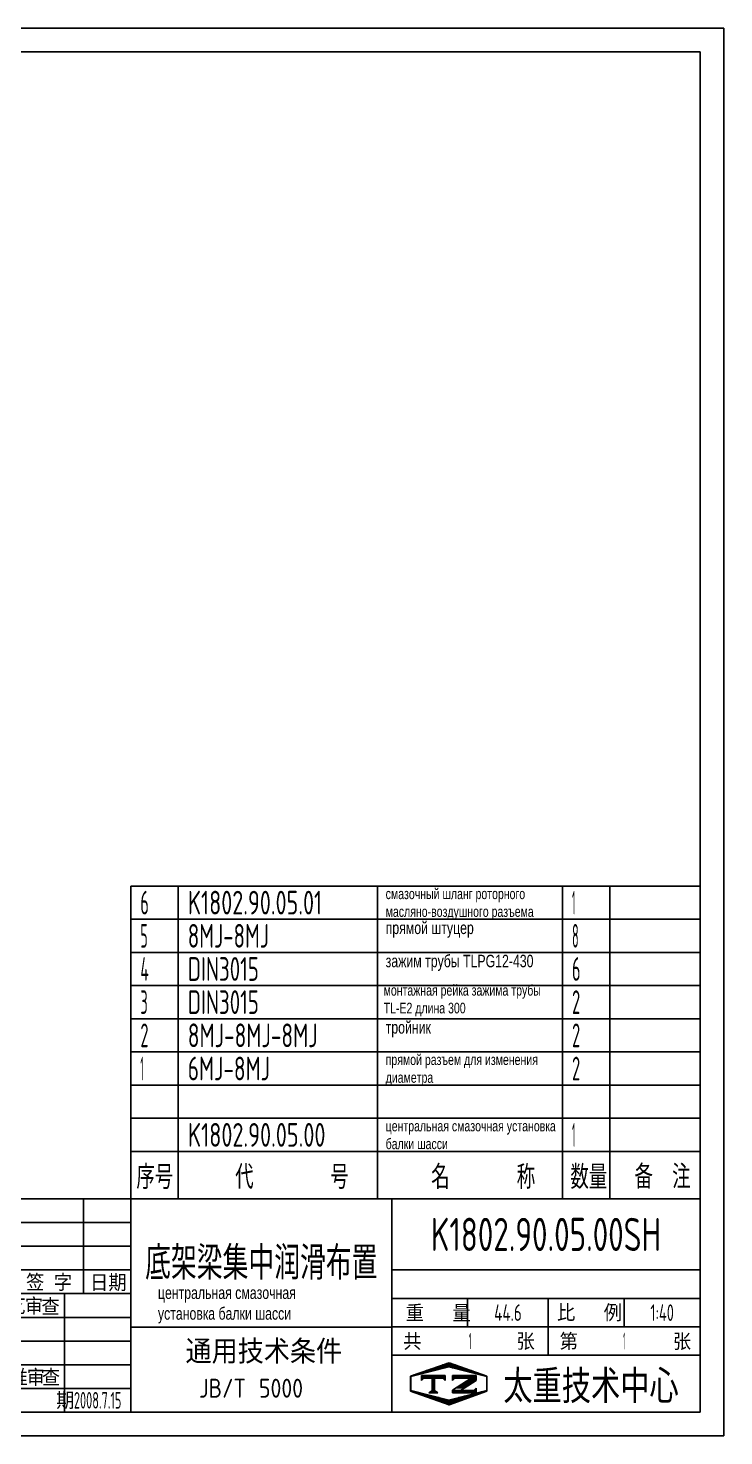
# Model space of a CAD drawing. Header units: millimetres. Extents: x 0 to 16800, y 0 to 11880.
# Drawn here: x 10934 to 16800, y 0 to 11880 of the extents above; entities that cross this region are included whole.
import ezdxf
from ezdxf.enums import TextEntityAlignment as Align

# ---------------------------------------------------------------- set-up
doc = ezdxf.new("R2010")
doc.units = ezdxf.units.MM
doc.header["$LTSCALE"] = 400
for name, color, linetype in [('01', 7, 'Continuous'), ('02', 1, 'Continuous'), ('11', 3, 'Continuous'), ('THICK', 7, 'Continuous')]:
    doc.layers.add(name, color=color, linetype=linetype)
doc.styles.add('HZLIB', font='TXT', dxfattribs={"width": 0.8, "bigfont": 'hztxt.shx'})
doc.styles.get("Standard").update_dxf_attribs({"font": 'isocp', "width": 0.707, "bigfont": 'intecad.shx'})

# ---------------------------------------------------------------- blocks, each defined once
blk = doc.blocks.new('*X6')
at = {"color": 0}
for p, q in [((122.34, 4.5), (123.72, 4.5)), ((122.82, 4.8), (123.24, 4.8))]:
    blk.add_line(p, q, dxfattribs=at)
blk = doc.blocks.new('*X5')
at = {"color": 0}
for p, q in [((120.53, 7.8), (125.53, 7.8)), ((120.53, 7.5), (125.53, 7.5)), ((120.53, 7.2), (120.79, 7.2)), ((125.27, 7.2), (125.53, 7.2))]:
    blk.add_line(p, q, dxfattribs=at)
blk = doc.blocks.new('*X4')
at = {"color": 0}
for p, q in [((121.52, 9), (123.12, 9)), ((122.38, 9.3), (124.32, 9.3)), ((123.24, 9.6), (125.52, 9.6)), ((124.1, 9.9), (128.52, 9.9)), ((124.97, 10.2), (127.67, 10.2)), ((125.83, 10.5), (126.82, 10.5)), ((127.02, 9.6), (129.37, 9.6)), ((128.22, 9.3), (130.22, 9.3)), ((129.42, 9), (131.07, 9)), ((118.22, 7.8), (118.32, 7.8)), ((118.22, 7.5), (118.27, 7.5)), ((118.22, 7.2), (118.27, 7.2)), ((118.22, 6.9), (118.27, 6.9)), ((118.22, 6.6), (118.27, 6.6)), ((118.22, 6.3), (118.27, 6.3)), ((118.22, 6), (118.27, 6)), ((118.94, 8.1), (119.52, 8.1)), ((119.8, 8.4), (120.72, 8.4)), ((120.66, 8.7), (121.92, 8.7)), ((130.62, 8.7), (131.92, 8.7)), ((131.82, 8.4), (132.77, 8.4)), ((133.02, 8.1), (133.62, 8.1)), ((134.22, 7.8), (134.32, 7.8)), ((134.27, 7.5), (134.32, 7.5)), ((134.27, 7.2), (134.32, 7.2)), ((134.27, 6.9), (134.32, 6.9)), ((134.27, 6.6), (134.32, 6.6)), ((134.27, 6.3), (134.32, 6.3)), ((134.27, 6), (134.32, 6)), ((118.22, 5.7), (118.27, 5.7)), ((118.22, 5.4), (118.27, 5.4)), ((118.22, 5.1), (118.27, 5.1)), ((118.22, 4.8), (118.27, 4.8)), ((118.79, 4.5), (119.42, 4.5)), ((119.61, 4.2), (120.62, 4.2)), ((120.43, 3.9), (121.82, 3.9)), ((121.26, 3.6), (123.02, 3.6)), ((122.08, 3.3), (124.22, 3.3)), ((122.91, 3), (125.42, 3)), ((127.12, 3), (129.7, 3)), ((128.32, 3.3), (130.51, 3.3)), ((129.52, 3.6), (131.32, 3.6)), ((130.72, 3.9), (132.14, 3.9)), ((131.92, 4.2), (132.95, 4.2)), ((133.12, 4.5), (133.76, 4.5)), ((134.27, 5.7), (134.32, 5.7)), ((134.27, 5.4), (134.32, 5.4)), ((134.27, 5.1), (134.32, 5.1)), ((134.27, 4.8), (134.32, 4.8)), ((123.73, 2.7), (128.89, 2.7)), ((124.55, 2.4), (128.07, 2.4)), ((125.38, 2.1), (127.26, 2.1)), ((126.2, 1.8), (126.45, 1.8))]:
    blk.add_line(p, q, dxfattribs=at)
blk = doc.blocks.new('*X7')
at = {"color": 0}
for p, q in [((127.06, 7.8), (132.06, 7.8)), ((127.06, 7.5), (132.06, 7.5)), ((127.06, 7.2), (127.32, 7.2)), ((128.77, 6), (130.57, 6)), ((129.23, 6.3), (131.04, 6.3)), ((129.7, 6.6), (131.51, 6.6)), ((130.16, 6.9), (131.98, 6.9)), ((130.62, 7.2), (132.06, 7.2)), ((127.84, 5.4), (129.64, 5.4)), ((128.3, 5.7), (130.1, 5.7))]:
    blk.add_line(p, q, dxfattribs=at)
blk = doc.blocks.new('*X8')
at = {"color": 0}
for p, q in [((127.06, 4.8), (132.06, 4.8)), ((127.06, 4.5), (132.06, 4.5)), ((131.84, 5.1), (132.06, 5.1))]:
    blk.add_line(p, q, dxfattribs=at)
blk = doc.blocks.new('headb')
at = {"layer": 'THICK'}
for p, q in [((-180, 45), (-180, 0)), ((-180, 45), (0, 45)), ((-172, 44.98), (-172, 45)), ((-172, 25), (-172, 45)), ((-164, 0), (-164, 45)), ((-144, 25), (-144, 45)), ((-130, 25), (-130, 45)), ((-120, 0), (-120, 45)), ((-65, 0), (-65, 45)), ((0, 0), (0, 45)), ((-180, 30), (-120, 30)), ((-65, 30), (0, 30)), ((-180, 25), (-120, 25)), ((-150, 0), (-150, 25)), ((-134, 0), (-134, 25)), ((-65, 24), (0, 24)), ((-49, 18), (-49, 24)), ((-32, 12), (-32, 24)), ((-16, 18), (-16, 24)), ((-120, 17.93), (-65, 17.93)), ((-65, 18), (0, 18)), ((-65, 12), (0, 12)), ((-180, 0), (0, 0))]:
    blk.add_line(p, q, dxfattribs=at)
at = {"layer": 'THICK', "color": 3}
for p, q in [((-180, 40), (-120, 40)), ((-180, 35), (-120, 35)), ((-180, 20), (-120, 20)), ((-180, 15), (-120, 15)), ((-180, 10), (-120, 10)), ((-61.04, 7.61), (-52.93, 10.43)), ((-60.99, 7.54), (-52.99, 9.54)), ((-52.99, 9.54), (-44.99, 7.54)), ((-52.93, 10.43), (-44.93, 7.61)), ((-61.04, 4.46), (-61.04, 7.61)), ((-60.99, 4.54), (-60.99, 7.54)), ((-58.73, 6.7), (-58.73, 7.7)), ((-58.73, 7.7), (-53.73, 7.7)), ((-58.23, 7.2), (-58.73, 6.7)), ((-54.23, 7.2), (-58.23, 7.2)), ((-56.45, 7.2), (-56.45, 4.46)), ((-56.23, 7.2), (-56.23, 4.46)), ((-55.98, 7.2), (-55.98, 4.46)), ((-53.73, 6.7), (-54.23, 7.2)), ((-53.73, 7.7), (-53.73, 6.7)), ((-52.2, 7.7), (-52.2, 6.7)), ((-52.2, 7.7), (-47.2, 7.7)), ((-52.2, 6.7), (-51.7, 7.2)), ((-48.26, 7.2), (-52.2, 4.65)), ((-51.7, 7.2), (-48.26, 7.2)), ((-47.2, 6.71), (-49.76, 5.07)), ((-47.2, 7.7), (-47.2, 6.7)), ((-44.99, 7.54), (-44.99, 4.54)), ((-44.93, 7.61), (-44.93, 4.46)), ((-180, 5), (-120, 5)), ((-52.93, 1.51), (-61.04, 4.46)), ((-52.99, 2.54), (-60.99, 4.54)), ((-56.23, 4.69), (-57.2, 4.08)), ((-57.2, 4.08), (-56.23, 4.08)), ((-56.23, 4.69), (-55.26, 4.08)), ((-55.26, 4.08), (-56.23, 4.08)), ((-44.99, 4.54), (-52.99, 2.54)), ((-44.93, 4.46), (-52.93, 1.51)), ((-52.2, 4.65), (-52.2, 4.08)), ((-52.2, 4.08), (-47.2, 4.08)), ((-49.76, 5.07), (-50.52, 4.58)), ((-47.7, 4.58), (-50.52, 4.58)), ((-47.2, 5.08), (-47.7, 4.58)), ((-47.2, 4.08), (-47.2, 5.08))]:
    blk.add_line(p, q, dxfattribs=at)
for name in ['*X4', '*X5', '*X7', '*X6', '*X8']:
    blk.add_blockref(name, (-179.26, -0.24), dxfattribs=at)
at = {"insert": (-161.72, 24.32), "char_height": 3.5, "width": 10.6801, "attachment_point": 1}
blk.add_mtext('张永明', dxfattribs=at)
at = {"layer": 'THICK', "color": 3}
for s, height, p in [('标记', 3.5, (-175.84, 27.44)), ('处数', 3.5, (-167.69, 27.44)), ('文', 3.5, (-160.55, 27.69)), ('件', 3.5, (-153.97, 27.57)), ('号', 3.5, (-147.27, 27.57)), ('日期', 3.5, (-124.75, 27.41)), ('工', 3.5, (-147.58, 22.5)), ('艺', 3.5, (-144.03, 22.5)), ('审', 3.5, (-140.42, 22.5)), ('查', 3.5, (-136.94, 22.36)), ('通用技术条件', 5, (-91.97, 12.99)), ('共          张', 3.5, (-48.72, 15.02)), ('第          张', 3.5, (-15.74, 15.02)), ('标', 3.5, (-147.32, 7.46)), ('准', 3.5, (-143.65, 7.46)), ('审', 3.5, (-140.04, 7.46)), ('查', 3.5, (-136.84, 7.46)), ('所', 3.5, (-177.7, 2.53)), ('长', 3.5, (-167.02, 2.21))]:
    blk.add_text(s, height=height, dxfattribs=at).set_placement(p, align=Align.MIDDLE)
for s, p in [('签 字', (-142.1, 25.56)), ('设     计', (-179.18, 20.57)), ('重   量', (-62.07, 19.09)), ('比   例', (-30.16, 19.17)), ('校     核', (-179.36, 15.59)), ('主任设计', (-179.87, 10.5)), ('审     查', (-179.54, 5.64)), ('日     期', (-149.6, 0.66))]:
    blk.add_text(s, height=3.5, dxfattribs=at).set_placement(p)
at = {"layer": 'THICK', "color": 3, "width": 0.8}
blk.add_text('太重技术中心', height=7, dxfattribs=at).set_placement((-41.48, 1.9))
at = {"layer": 'THICK', "color": 3, "style": 'HZLIB', "width": 0.8}
blk.add_text('JB/T 5000', height=4, dxfattribs=at).set_placement((-105.63, 3.05))
blk = doc.blocks.new('*U11')
at = {"layer": '01'}
for points in [[(415, 292), (25, 292)], [(415, 5), (415, 292)], [(25, 5), (415, 5)]]:
    blk.add_lwpolyline(points, dxfattribs=at)
at = {"layer": '02'}
for points in [[(420, 297), (0, 297)], [(420, 0), (420, 297)], [(0, 0), (420, 0)]]:
    blk.add_lwpolyline(points, dxfattribs=at)
blk = doc.blocks.new('*U12', base_point=(359.89, 98.08))
at = {"layer": '01'}
blk.add_line((239.89, 98.08), (239.89, 108.08), dxfattribs=at)
at = {"layer": '01', "color": 7}
for p, q in [((249.89, 98.08), (249.89, 108.08)), ((291.89, 98.08), (291.89, 108.08)), ((330.89, 98.08), (330.89, 108.08)), ((340.89, 98.08), (340.89, 108.08))]:
    blk.add_line(p, q, dxfattribs=at)
at = {"layer": 'THICK'}
for p, q in [((359.89, 108.08), (239.89, 108.08)), ((359.89, 98.08), (359.89, 108.08)), ((239.89, 98.08), (359.89, 98.08))]:
    blk.add_line(p, q, dxfattribs=at)
at = {"layer": '11', "width": 0.707}
for s, p in [('序号', (241.04, 100.17)), ('代        号', (261.87, 100.19)), ('名       称', (303.2, 100.18)), (' 数量', (330.53, 100.17)), ('备  注', (346.06, 100.24))]:
    blk.add_text(s, height=5, dxfattribs=at).set_placement(p)
blk = doc.blocks.new('*U13')
at = {"layer": '01'}
for p, q in [((0, -280), (0, 0)), ((4800, -280), (4800, 0))]:
    blk.add_line(p, q, dxfattribs=at)
at = {"layer": '02'}
for p, q in [((0, 0), (400, 0)), ((400, -280), (400, 0)), ((400, 0), (2080, 0)), ((2080, -280), (2080, 0)), ((2080, 0), (3640, 0)), ((3640, -280), (3640, 0)), ((3640, 0), (4040, 0)), ((4040, -280), (4040, 0)), ((4040, 0), (4800, 0))]:
    blk.add_line(p, q, dxfattribs=at)
blk = doc.blocks.new('*U14')
at = {"layer": '01'}
for p, q in [((0, -280), (0, 0)), ((4800, -280), (4800, 0))]:
    blk.add_line(p, q, dxfattribs=at)
at = {"layer": '02'}
for p, q in [((0, 0), (400, 0)), ((400, -280), (400, 0)), ((400, 0), (2080, 0)), ((2080, -280), (2080, 0)), ((2080, 0), (3640, 0)), ((3640, -280), (3640, 0)), ((3640, 0), (4040, 0)), ((4040, -280), (4040, 0)), ((4040, 0), (4800, 0))]:
    blk.add_line(p, q, dxfattribs=at)
blk = doc.blocks.new('*U15')
at = {"layer": '01'}
for p, q in [((0, -280), (0, 0)), ((4800, -280), (4800, 0))]:
    blk.add_line(p, q, dxfattribs=at)
at = {"layer": '02'}
for p, q in [((0, 0), (400, 0)), ((400, -280), (400, 0)), ((400, 0), (2080, 0)), ((2080, -280), (2080, 0)), ((2080, 0), (3640, 0)), ((3640, -280), (3640, 0)), ((3640, 0), (4040, 0)), ((4040, -280), (4040, 0)), ((4040, 0), (4800, 0))]:
    blk.add_line(p, q, dxfattribs=at)
blk = doc.blocks.new('*U16')
at = {"layer": '01'}
for p, q in [((0, -280), (0, 0)), ((4800, -280), (4800, 0))]:
    blk.add_line(p, q, dxfattribs=at)
at = {"layer": '02'}
for p, q in [((0, 0), (400, 0)), ((400, -280), (400, 0)), ((400, 0), (2080, 0)), ((2080, -280), (2080, 0)), ((2080, 0), (3640, 0)), ((3640, -280), (3640, 0)), ((3640, 0), (4040, 0)), ((4040, -280), (4040, 0)), ((4040, 0), (4800, 0))]:
    blk.add_line(p, q, dxfattribs=at)
blk = doc.blocks.new('*U17')
at = {"layer": '01'}
for p, q in [((0, -280), (0, 0)), ((4800, -280), (4800, 0))]:
    blk.add_line(p, q, dxfattribs=at)
at = {"layer": '02'}
for p, q in [((0, 0), (400, 0)), ((400, -280), (400, 0)), ((400, 0), (2080, 0)), ((2080, -280), (2080, 0)), ((2080, 0), (3640, 0)), ((3640, -280), (3640, 0)), ((3640, 0), (4040, 0)), ((4040, -280), (4040, 0)), ((4040, 0), (4800, 0))]:
    blk.add_line(p, q, dxfattribs=at)
blk = doc.blocks.new('*U18')
at = {"layer": '01'}
for p, q in [((0, -280), (0, 0)), ((4800, -280), (4800, 0))]:
    blk.add_line(p, q, dxfattribs=at)
at = {"layer": '02'}
for p, q in [((0, 0), (400, 0)), ((400, -280), (400, 0)), ((400, 0), (2080, 0)), ((2080, -280), (2080, 0)), ((2080, 0), (3640, 0)), ((3640, -280), (3640, 0)), ((3640, 0), (4040, 0)), ((4040, -280), (4040, 0)), ((4040, 0), (4800, 0))]:
    blk.add_line(p, q, dxfattribs=at)
blk = doc.blocks.new('*U19')
at = {"layer": '01'}
for p, q in [((0, -280), (0, 0)), ((4800, -280), (4800, 0))]:
    blk.add_line(p, q, dxfattribs=at)
at = {"layer": '02'}
for p, q in [((0, 0), (400, 0)), ((400, -280), (400, 0)), ((400, 0), (2080, 0)), ((2080, -280), (2080, 0)), ((2080, 0), (3640, 0)), ((3640, -280), (3640, 0)), ((3640, 0), (4040, 0)), ((4040, -280), (4040, 0)), ((4040, 0), (4800, 0))]:
    blk.add_line(p, q, dxfattribs=at)
blk = doc.blocks.new('*U20')
at = {"layer": '01'}
for p, q in [((0, -280), (0, 0)), ((0, 0), (400, 0)), ((400, 0), (2080, 0)), ((2080, 0), (3640, 0)), ((3640, 0), (4040, 0)), ((4040, 0), (4800, 0)), ((4800, -280), (4800, 0))]:
    blk.add_line(p, q, dxfattribs=at)
at = {"layer": '02'}
for p, q in [((400, -280), (400, 0)), ((2080, -280), (2080, 0)), ((3640, -280), (3640, 0)), ((4040, -280), (4040, 0))]:
    blk.add_line(p, q, dxfattribs=at)

msp = doc.modelspace()

# ---------------------------------------------------------------- linework, layer by layer
at = {"layer": '01'}
msp.add_point((16600, 2000), dxfattribs=at)

# ---------------------------------------------------------------- block references
at = {"xscale": 40, "yscale": 40, "zscale": 40}
for name, p in [('*U12', (16600, 2000)), ('headb', (16600, 200))]:
    msp.add_blockref(name, p, dxfattribs=at)
at = {"layer": '01', "xscale": 40, "yscale": 40, "zscale": 40}
msp.add_blockref('*U11', (0, 0), dxfattribs=at)
at = {"layer": '01'}
for name, p in [('*U20', (11800, 4640)), ('*U19', (11800, 4360)), ('*U18', (11800, 4080)), ('*U17', (11800, 3800)), ('*U16', (11800, 3520)), ('*U15', (11800, 3240)), ('*U14', (11800, 2960)), ('*U13', (11800, 2680))]:
    msp.add_blockref(name, p, dxfattribs=at)

# ---------------------------------------------------------------- texts
at = {"layer": '01', "width": 1528.5458, "attachment_point": 1}
for s, insert, char_height in [('{\\fArial|b0|i0|c204|p34;\\C3;смазочный шланг роторного масляно-воздушного разъема}', (13948.61, 4619.64), 90), ('{\\fArial|b0|i0|c204|p34;\\C3;прямой штуцер}', (13948.61, 4339.64), 105.03), ('{\\fArial|b0|i0|c204|p34;\\H1.167x;\\C3;зажим трубы TLPG12-430}', (13948.61, 4059.64), 90), ('{\\fArial|b0|i0|c204|p34;\\C3;монтажная рейка зажима трубы TL-E2 длина 300}', (13931.45, 3805.35), 90), ('{\\fArial|b0|i0|c204|p34;\\H1.167x;\\C3;тройник}', (13948.61, 3499.64), 90), ('{\\fArial|b0|i0|c204|p34;\\C3;прямой разъем для изменения диаметра}', (13948.61, 3219.64), 90), ('{\\fArial|b0|i0|c204|p34;\\C3;центральная смазочная установка балки шасси}', (13948.61, 2659.64), 90), ('{\\fArial|b0|i0|c204|p34;\\H1.167x;\\C3;центральная смазочная установка балки шасси}', (12028.21, 1260.28), 90)]:
    msp.add_mtext(s, dxfattribs=dict(at, insert=insert, char_height=char_height))
at = {"layer": '11'}
for s, height, width, p, p2 in [('6', 200, 0.600695, (11880, 4400), (11952.04, 4400)), ('K1802.90.05.01', 200, 0.694001, (12280, 4400), (13412.4, 4400)), ('1', 200, 0.404, (15520, 4400), (15548.28, 4400)), ('5', 200, 0.527686, (11880, 4120), (11942.42, 4120)), ('8MJ-8MJ', 200, 0.685754, (12280, 4120), (12964.58, 4120)), ('8', 200, 0.514182, (15520, 4120), (15576.56, 4120)), ('4', 200, 0.543846, (11880, 3840), (11950.7, 3840)), ('DIN3015', 200, 0.682851, (12280, 3840), (12879.74, 3840)), ('6', 200, 0.600695, (15520, 3840), (15592.04, 3840)), ('3', 200, 0.527686, (11880, 3560), (11942.42, 3560)), ('DIN3015', 200, 0.682851, (12280, 3560), (12879.74, 3560)), ('2', 200, 0.562593, (15520, 3560), (15588.64, 3560)), ('2', 200, 0.562593, (11880, 3280), (11948.64, 3280)), ('8MJ-8MJ-8MJ', 200, 0.693561, (12280, 3280), (13374.64, 3280)), ('2', 200, 0.562593, (15520, 3280), (15588.64, 3280)), ('1', 200, 0.404, (11880, 3000), (11908.28, 3000)), ('6MJ-8MJ', 200, 0.69423, (12280, 3000), (12973.04, 3000)), ('2', 200, 0.562593, (15520, 3000), (15588.64, 3000)), ('K1802.90.05.00', 200, 0.694314, (12280, 2440), (13440.79, 2440)), ('1', 200, 0.404, (15520, 2440), (15548.28, 2440)), ('K1802.90.05.00SH', 280, 0.696351, (14329.16, 1560), (16270.84, 1560)), ('底架梁集中润滑布置', 280, 0.701748, (11920.28, 1318.61), (13879.72, 1318.61)), ('44.6', 140, 0.664573, (14863.72, 970), (15096.28, 970)), ('1:40', 140, 0.657692, (16180.98, 970), (16379.02, 970)), ('1', 140, 0.404, (14650.1, 730), (14669.9, 730)), ('1', 140, 0.404, (15950.1, 730), (15969.9, 730)), ('2008.7.15', 140, 0.550358, (11320, 230), (11720, 230))]:
    msp.add_text(s, height=height, dxfattribs=dict(at, width=width)).set_placement(p, p2, align=Align.FIT)

doc.saveas('drawing.dxf')
